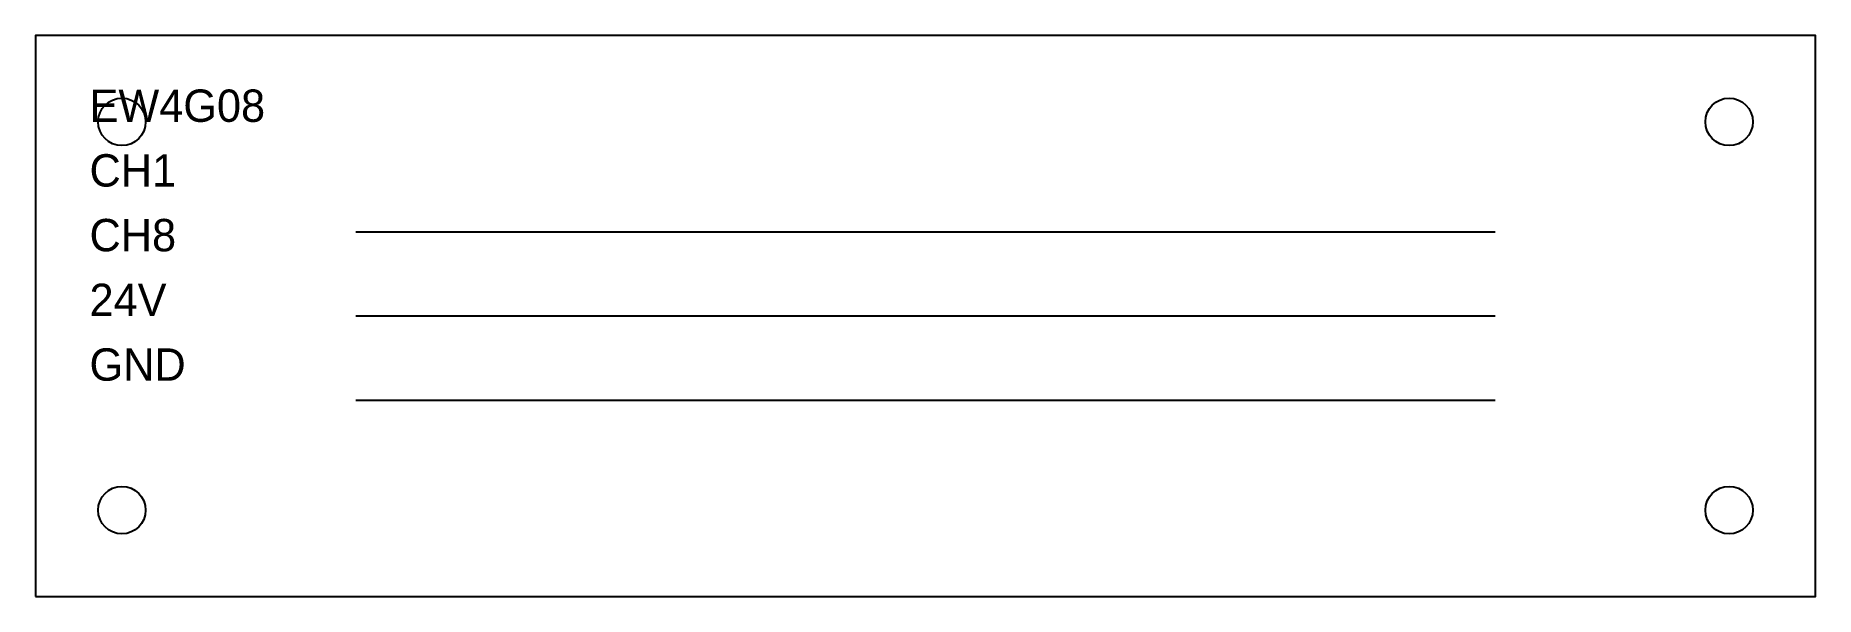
# Model space of a CAD drawing. Header units: metres. Extents: x 0 to 165, y 0 to 52.
import ezdxf

# ---------------------------------------------------------------- set-up
doc = ezdxf.new("R2010")
doc.units = ezdxf.units.M
for name, color, linetype in [('HOLE', 7, 'Continuous'), ('LABEL', 7, 'Continuous'), ('OUTLINE', 7, 'Continuous'), ('WINDOW', 7, 'Continuous')]:
    doc.layers.add(name, color=color, linetype=linetype)

msp = doc.modelspace()

# ---------------------------------------------------------------- linework, layer by layer
at = {"layer": 'HOLE'}
for centre in [(8, 44), (157, 44), (8, 8), (157, 8)]:
    msp.add_circle(centre, 2.2, dxfattribs=at)
at = {"layer": 'OUTLINE'}
msp.add_lwpolyline([(0, 0), (165, 0), (165, 52), (0, 52)], close=True, dxfattribs=at)
at = {"layer": 'WINDOW'}
for p, q in [((29.7, 33.8), (135.3, 33.8)), ((29.7, 26), (135.3, 26)), ((29.7, 18.2), (135.3, 18.2))]:
    msp.add_line(p, q, dxfattribs=at)

# ---------------------------------------------------------------- texts
at = {"layer": 'LABEL'}
for s, p in [('EW4G08', (5, 44)), ('CH1', (5, 38)), ('CH8', (5, 32)), ('24V', (5, 26)), ('GND', (5, 20))]:
    msp.add_text(s, height=3, dxfattribs=at).set_placement(p)

doc.saveas('drawing.dxf')
